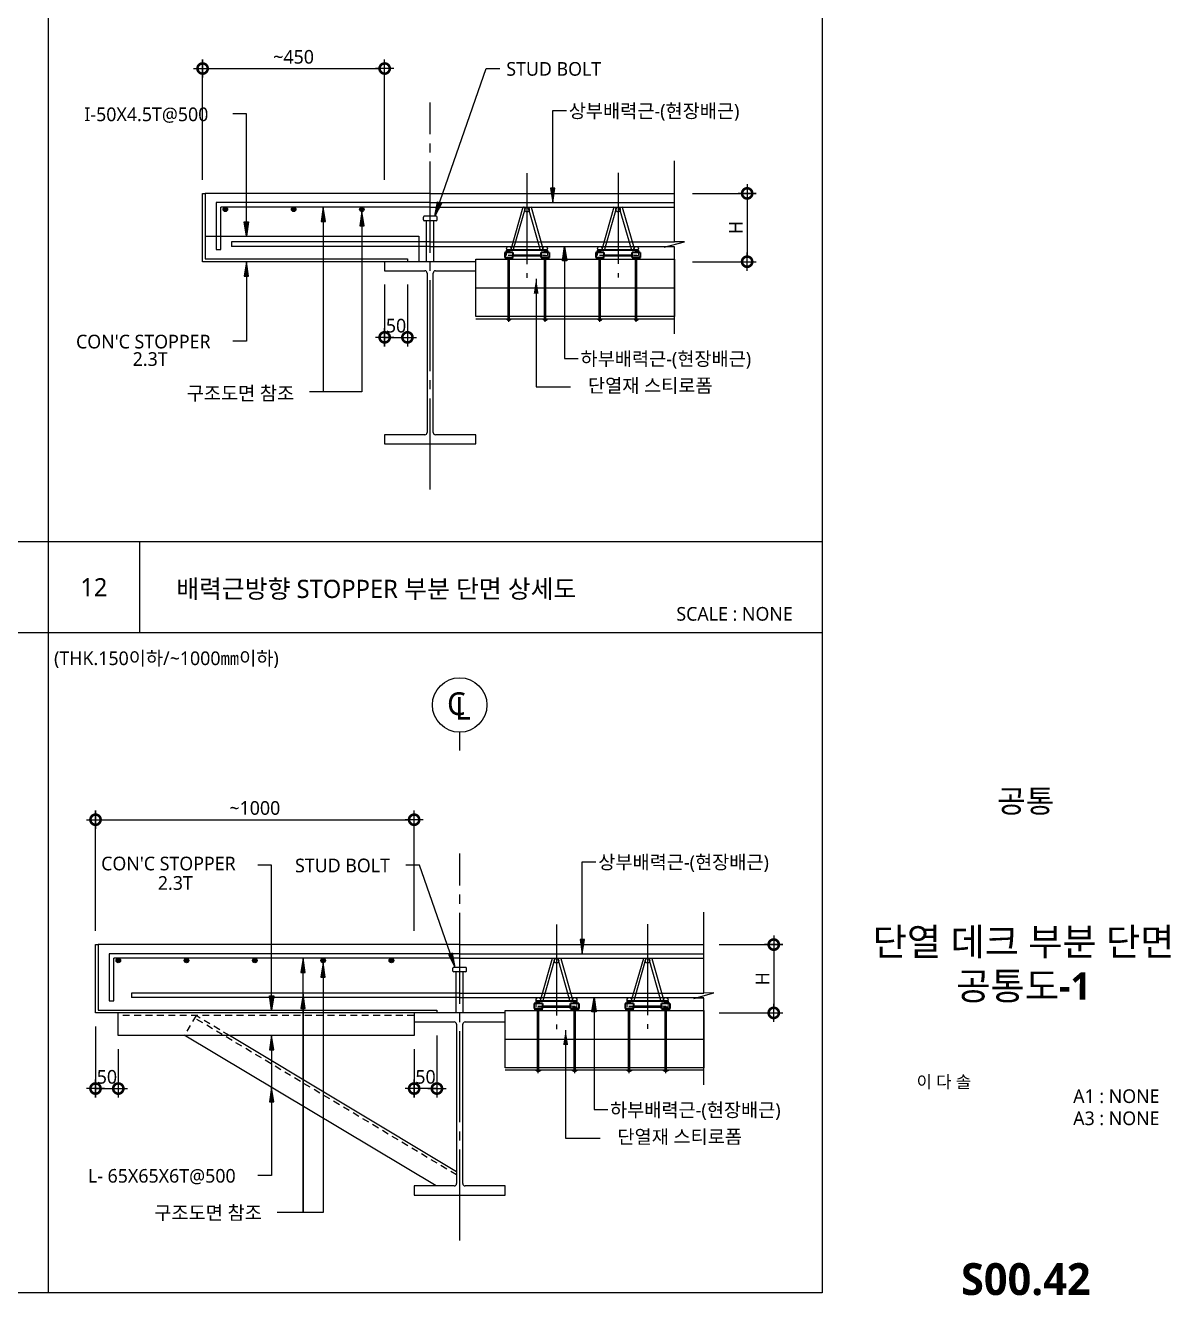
# Model space of a CAD drawing. Extents: x 517 to 33347, y 263 to 5437.
# Drawn here: x 13977 to 16493, y 294 to 3084 of the extents above; entities that cross this region are included whole.
import ezdxf
from ezdxf.enums import TextEntityAlignment as Align

# ---------------------------------------------------------------- set-up
doc = ezdxf.new("R2010")
doc.units = 0
doc.header["$LTSCALE"] = 10
doc.header["$MEASUREMENT"] = 0
for name, pattern in [('CEN', [26, 20, -2, 2, -2]), ('CENTER', [2, 1.25, -0.25, 0.25, -0.25]), ('HID', [2.5, 1.5, -1]), ('HIDDEN', [3, 2, -1])]:
    doc.linetypes.add(name, pattern=pattern)
for name, color, linetype in [('7DIM', 7, 'Continuous'), ('CEN', 1, 'CEN'), ('E', 7, 'Continuous'), ('E2', 7, 'Continuous'), ('SEC', 7, 'Continuous'), ('SHT', 5, 'Continuous'), ('SYM', 6, 'Continuous'), ('SYM-BUB', 3, 'Continuous'), ('SYM-LEAD', 6, 'Continuous'), ('TABLE', 7, 'Continuous'), ('TEXT', 3, 'Continuous'), ('TITLE', 7, 'Continuous'), ('단열재', 7, 'Continuous')]:
    doc.layers.add(name, color=color, linetype=linetype)
for name, color, linetype, lineweight in [('숨은선', 2, 'HIDDEN', 20), ('외형선', 3, 'Continuous', 35), ('치수선', 1, 'Continuous', 18)]:
    doc.layers.add(name, color=color, linetype=linetype, lineweight=lineweight)
doc.styles.add('HD', font='malgun.ttf')
doc.styles.get("Standard").update_dxf_attribs({"font": 'malgun.ttf'})
doc.styles.add('맑은고딕', font='malgun.ttf')
doc.styles.add('맑은고딕B', font='malgunbd.ttf')
doc.styles.add('스타일1', font='malgun.ttf')
doc.linetypes.add('BATTING', pattern='A,0.0001,-0.1,[134,ltypeshp.shx,S=0.1,R=0,X=-0.1,Y=0],-0.2,[134,ltypeshp.shx,S=0.1,R=180,X=0.1,Y=0],-0.1', length=0.4001)
doc.dimstyles.new('CJA', dxfattribs={"dimscale": 200, "dimtxt": 3, "dimasz": 1, "dimexe": 2, "dimexo": 3, "dimgap": 1, "dimtad": 1, "dimdec": 0, "dimzin": 1, "dimdsep": 46, "dimlunit": 6, "dimtxsty": '스타일1', "dimblk": 'GAUN-DOT', "dimcen": -2, "dimdle": 2, "dimclrd": 256, "dimclre": 256, "dimclrt": 3, "dimadec": 0, "dimazin": 0, "dimtfac": 1, "dimtdec": 0, "dimtix": 1, "dimtmove": 2, "dimatfit": 3, "dimldrblk": 'DOTSMALL', "dimfxl": 1, "dimtolj": 1, "dimtzin": 1, "dimarcsym": 0})
doc.dimstyles.new('ISO-25', dxfattribs={"dimtxt": 2.5, "dimasz": 2.5, "dimexe": 1.25, "dimexo": 0.625, "dimtad": 1, "dimtxsty": 'Standard', "dimcen": 2.5, "dimadec": 0, "dimazin": 0, "dimtfac": 1, "dimtmove": 0, "dimatfit": 3, "dimfxl": 1, "dimarcsym": 0})

# ---------------------------------------------------------------- blocks, each defined once
blk = doc.blocks.new('GAUN-DOT')
at = {"linetype": 'ByBlock'}
for p, q in [((2, 0), (-2, 0)), ((0, -2), (0, 2))]:
    blk.add_line(p, q, dxfattribs=at)
at = {"const_width": 2.25}
blk.add_lwpolyline([(0, 0.28125, 1), (0, -0.28125, 1)], format="xyb", close=True, dxfattribs=at)
blk = doc.blocks.new('*D33')
at = {"layer": '7DIM', "linetype": 'ByBlock', "lineweight": -2, "transparency": 16777216}
for p, q in [((14131.2, 1094.7), (14131.2, 1359)), ((14831.2, 1094.7), (14831.2, 1359)), ((14141.2, 1339), (14821.2, 1339))]:
    blk.add_line(p, q, dxfattribs=at)
at = {"layer": 'DEFPOINTS', "color": 0, "linetype": 'ByBlock', "transparency": 16777216}
for p in [(14831.2, 1339), (14131.2, 1064.7), (14831.2, 1064.7)]:
    blk.add_point(p, dxfattribs=at)
at = {"layer": '7DIM', "linetype": 'ByBlock', "lineweight": -2, "transparency": 16777216, "xscale": 10, "yscale": 10, "zscale": 10, "rotation": 180}
blk.add_blockref('GAUN-DOT', (14131.2, 1339), dxfattribs=at)
at = {"layer": '7DIM', "linetype": 'ByBlock', "lineweight": -2, "transparency": 16777216, "xscale": 10, "yscale": 10, "zscale": 10}
blk.add_blockref('GAUN-DOT', (14831.2, 1339), dxfattribs=at)
at = {"layer": '7DIM', "color": 3, "linetype": 'ByBlock', "transparency": 16777216, "insert": (14481.2, 1364.6), "char_height": 30, "attachment_point": 5, "style": '스타일1'}
blk.add_mtext('\\A1;~1000', dxfattribs=at)
blk = doc.blocks.new('_DotSmall')
at = {"color": 0, "linetype": 'ByBlock', "const_width": 0.5}
blk.add_lwpolyline([(-0.0625, 0, 1), (0.0625, 0, 1)], format="xyb", close=True, dxfattribs=at)
blk = doc.blocks.new('*D34')
at = {"layer": '7DIM', "linetype": 'ByBlock', "lineweight": -2, "transparency": 16777216}
for p, q in [((14366.4, 2744.7), (14366.4, 3009)), ((14376.4, 2989), (14756.4, 2989)), ((14766.4, 2744.7), (14766.4, 3009))]:
    blk.add_line(p, q, dxfattribs=at)
at = {"layer": 'DEFPOINTS', "color": 0, "linetype": 'ByBlock', "transparency": 16777216}
for p in [(14766.4, 2989), (14366.4, 2714.7), (14766.4, 2714.7)]:
    blk.add_point(p, dxfattribs=at)
at = {"layer": '7DIM', "linetype": 'ByBlock', "lineweight": -2, "transparency": 16777216, "xscale": 10, "yscale": 10, "zscale": 10, "rotation": 180}
blk.add_blockref('GAUN-DOT', (14366.4, 2989), dxfattribs=at)
at = {"layer": '7DIM', "linetype": 'ByBlock', "lineweight": -2, "transparency": 16777216, "xscale": 10, "yscale": 10, "zscale": 10}
blk.add_blockref('GAUN-DOT', (14766.4, 2989), dxfattribs=at)
at = {"layer": '7DIM', "color": 3, "linetype": 'ByBlock', "transparency": 16777216, "insert": (14566.4, 3014.5), "char_height": 30, "attachment_point": 5, "style": '스타일1'}
blk.add_mtext('\\A1;~450', dxfattribs=at)
blk = doc.blocks.new('*D39')
at = {"layer": '7DIM', "linetype": 'ByBlock', "lineweight": -2, "transparency": 16777216}
for p, q in [((14766.4, 2514.7), (14766.4, 2378.5)), ((14816.4, 2514.7), (14816.4, 2378.5)), ((14756.4, 2398.5), (14746.4, 2398.5)), ((14766.4, 2398.5), (14816.4, 2398.5)), ((14826.4, 2398.5), (14836.4, 2398.5))]:
    blk.add_line(p, q, dxfattribs=at)
at = {"layer": 'DEFPOINTS', "color": 0, "linetype": 'ByBlock', "transparency": 16777216}
for p in [(14766.4, 2544.7), (14816.4, 2544.7), (14816.4, 2398.5)]:
    blk.add_point(p, dxfattribs=at)
at = {"layer": '7DIM', "linetype": 'ByBlock', "lineweight": -2, "transparency": 16777216, "xscale": 10, "yscale": 10, "zscale": 10}
blk.add_blockref('GAUN-DOT', (14766.4, 2398.5), dxfattribs=at)
at = {"layer": '7DIM', "linetype": 'ByBlock', "lineweight": -2, "transparency": 16777216, "xscale": 10, "yscale": 10, "zscale": 10, "rotation": 180}
blk.add_blockref('GAUN-DOT', (14816.4, 2398.5), dxfattribs=at)
at = {"layer": '7DIM', "color": 3, "linetype": 'ByBlock', "transparency": 16777216, "insert": (14791.4, 2424), "char_height": 30, "attachment_point": 5, "style": '스타일1'}
blk.add_mtext('\\A1;50', dxfattribs=at)
blk = doc.blocks.new('*D40')
at = {"layer": '7DIM', "linetype": 'ByBlock', "lineweight": -2, "transparency": 16777216}
for p, q in [((15501.2, 1064.7), (15641.2, 1064.7)), ((15621.2, 1054.7), (15621.2, 924.7)), ((15501.2, 914.7), (15641.2, 914.7))]:
    blk.add_line(p, q, dxfattribs=at)
at = {"layer": 'DEFPOINTS', "color": 0, "linetype": 'ByBlock', "transparency": 16777216}
for p in [(15471.2, 1064.7), (15471.2, 914.7), (15621.2, 914.7)]:
    blk.add_point(p, dxfattribs=at)
at = {"layer": '7DIM', "linetype": 'ByBlock', "lineweight": -2, "transparency": 16777216, "xscale": 10, "yscale": 10, "zscale": 10}
for p, rotation in [((15621.2, 1064.7), 90), ((15621.2, 914.7), 270)]:
    blk.add_blockref('GAUN-DOT', p, dxfattribs=dict(at, rotation=rotation))
at = {"layer": '7DIM', "color": 3, "linetype": 'ByBlock', "transparency": 16777216, "insert": (15596.2, 989.7), "char_height": 30, "attachment_point": 5, "rotation": 90, "style": '스타일1'}
blk.add_mtext('\\A1;H', dxfattribs=at)
blk = doc.blocks.new('*D41')
at = {"layer": '7DIM', "linetype": 'ByBlock', "lineweight": -2, "transparency": 16777216}
for p, q in [((14131.2, 884.7), (14131.2, 728.5)), ((14181.2, 834.7), (14181.2, 728.5)), ((14121.2, 748.5), (14111.2, 748.5)), ((14131.2, 748.5), (14181.2, 748.5)), ((14191.2, 748.5), (14201.2, 748.5))]:
    blk.add_line(p, q, dxfattribs=at)
at = {"layer": 'DEFPOINTS', "color": 0, "linetype": 'ByBlock', "transparency": 16777216}
for p in [(14131.2, 914.7), (14181.2, 864.7), (14181.2, 748.5)]:
    blk.add_point(p, dxfattribs=at)
at = {"layer": '7DIM', "linetype": 'ByBlock', "lineweight": -2, "transparency": 16777216, "xscale": 10, "yscale": 10, "zscale": 10}
blk.add_blockref('GAUN-DOT', (14131.2, 748.5), dxfattribs=at)
at = {"layer": '7DIM', "linetype": 'ByBlock', "lineweight": -2, "transparency": 16777216, "xscale": 10, "yscale": 10, "zscale": 10, "rotation": 180}
blk.add_blockref('GAUN-DOT', (14181.2, 748.5), dxfattribs=at)
at = {"layer": '7DIM', "color": 3, "linetype": 'ByBlock', "transparency": 16777216, "insert": (14156.2, 774), "char_height": 30, "attachment_point": 5, "style": '스타일1'}
blk.add_mtext('\\A1;50', dxfattribs=at)
blk = doc.blocks.new('*D42')
at = {"layer": '7DIM', "linetype": 'ByBlock', "lineweight": -2, "transparency": 16777216}
for p, q in [((15442.8, 2714.7), (15582.8, 2714.7)), ((15562.8, 2704.7), (15562.8, 2574.7)), ((15442.8, 2564.7), (15582.8, 2564.7))]:
    blk.add_line(p, q, dxfattribs=at)
at = {"layer": 'DEFPOINTS', "color": 0, "linetype": 'ByBlock', "transparency": 16777216}
for p in [(15412.8, 2714.7), (15412.8, 2564.7), (15562.8, 2564.7)]:
    blk.add_point(p, dxfattribs=at)
at = {"layer": '7DIM', "linetype": 'ByBlock', "lineweight": -2, "transparency": 16777216, "xscale": 10, "yscale": 10, "zscale": 10}
for p, rotation in [((15562.8, 2714.7), 90), ((15562.8, 2564.7), 270)]:
    blk.add_blockref('GAUN-DOT', p, dxfattribs=dict(at, rotation=rotation))
at = {"layer": '7DIM', "color": 3, "linetype": 'ByBlock', "transparency": 16777216, "insert": (15537.8, 2639.7), "char_height": 30, "attachment_point": 5, "rotation": 90, "style": '스타일1'}
blk.add_mtext('\\A1;H', dxfattribs=at)
blk = doc.blocks.new('*D43')
at = {"layer": '7DIM', "linetype": 'ByBlock', "lineweight": -2, "transparency": 16777216}
for p, q in [((14881.2, 864.7), (14881.2, 728.5)), ((14831.2, 834.7), (14831.2, 728.5)), ((14821.2, 748.5), (14811.2, 748.5)), ((14881.2, 748.5), (14831.2, 748.5)), ((14891.2, 748.5), (14901.2, 748.5))]:
    blk.add_line(p, q, dxfattribs=at)
at = {"layer": 'DEFPOINTS', "color": 0, "linetype": 'ByBlock', "transparency": 16777216}
for p in [(14881.2, 894.7), (14831.2, 864.7), (14831.2, 748.5)]:
    blk.add_point(p, dxfattribs=at)
at = {"layer": '7DIM', "linetype": 'ByBlock', "lineweight": -2, "transparency": 16777216, "xscale": 10, "yscale": 10, "zscale": 10}
blk.add_blockref('GAUN-DOT', (14831.2, 748.5), dxfattribs=at)
at = {"layer": '7DIM', "linetype": 'ByBlock', "lineweight": -2, "transparency": 16777216, "xscale": 10, "yscale": 10, "zscale": 10, "rotation": 180}
blk.add_blockref('GAUN-DOT', (14881.2, 748.5), dxfattribs=at)
at = {"layer": '7DIM', "color": 3, "linetype": 'ByBlock', "transparency": 16777216, "insert": (14856.2, 774), "char_height": 30, "attachment_point": 5, "style": '스타일1'}
blk.add_mtext('\\A1;50', dxfattribs=at)
blk = doc.blocks.new('123')
at = {"layer": '숨은선', "ltscale": 0.5}
for p, q in [((1428.6, 683.4), (1428.6, 690.4)), ((1442.6, 684.4), (1428.6, 684.4)), ((1428.6, 683.4), (1442.6, 683.4)), ((1504.6, 684.4), (1518.6, 684.4)), ((1504.6, 683.4), (1518.6, 683.4)), ((1518.6, 683.4), (1518.6, 690.4))]:
    blk.add_line(p, q, dxfattribs=at)
at = {"layer": '외형선'}
for p, q in [((1424.6, 690.4), (1442.6, 690.4)), ((1424.6, 690.4), (1424.6, 679.4)), ((1424.6, 679.4), (1442.6, 679.4)), ((1426.1, 679.4), (1426.1, 675.4)), ((1426.1, 675.4), (1441.1, 675.4)), ((1428.6, 695.4), (1518.6, 695.4)), ((1428.6, 690.4), (1428.6, 695.4)), ((1441.1, 679.4), (1441.1, 675.4)), ((1442.6, 683.4), (1442.6, 690.4)), ((1504.6, 684.4), (1442.6, 684.4)), ((1504.6, 683.4), (1442.6, 683.4)), ((1442.6, 679.4), (1442.6, 683.4)), ((1504.6, 690.4), (1522.6, 690.4)), ((1504.6, 690.4), (1504.6, 683.4)), ((1504.6, 679.4), (1504.6, 683.4)), ((1522.6, 679.4), (1504.6, 679.4)), ((1506.1, 679.4), (1506.1, 675.4)), ((1506.1, 675.4), (1521.1, 675.4)), ((1518.6, 695.4), (1518.6, 690.4)), ((1521.1, 679.4), (1521.1, 675.4)), ((1522.6, 690.4), (1522.6, 679.4))]:
    blk.add_line(p, q, dxfattribs=at)
blk = doc.blocks.new('볼트')
at = {"linetype": 'ByBlock'}
for p, q in [((181034, -2386.5), (181034, -2255)), ((181034, -2255), (181037, -2255)), ((181037, -2386.5), (181037, -2255))]:
    blk.add_line(p, q, dxfattribs=at)
at = {"layer": 'CEN', "linetype": 'CENTER'}
blk.add_line((181035.5, -2392.6), (181035.5, -2255), dxfattribs=at)
at = {"layer": 'E2', "linetype": 'ByBlock'}
blk.add_line((181035.5, -2387.5), (181035.5, -2389.5), dxfattribs=at)
for points in [[(181030.5, -2387.5), (181030.5, -2386.5), (181040.5, -2386.5), (181040.5, -2387.5)], [(181033, -2389.5), (181033, -2387.5), (181038, -2387.5), (181038, -2389.5)]]:
    blk.add_lwpolyline(points, close=True, dxfattribs=at)
blk = doc.blocks.new('TITLE')
at = {"layer": 'TITLE', "style": '스타일1'}
for tag, height, p in [('동명칭', 6, (776.77, -457.26)), ('SCALE-A1', 3, (797.5, -522)), ('SCALE-A3', 3, (797.5, -527)), ('DATA', 3, (797.5, -540))]:
    blk.add_attdef(tag, text='', height=height, dxfattribs=at).set_placement(p, align=Align.MIDDLE)
for tag, height, p in [('TITLE1', 6, (776.5, -479.4)), ('TITLE4', 6, (776.5, -484.39)), ('TITLE2', 6, (776.5, -489)), ('TITLE5', 6, (776.5, -493.99)), ('TITLE3', 6, (776.5, -498.7)), ('NAME-1', 3, (760.16, -517.5)), ('NAME-2', 3, (760.16, -526.5)), ('A0.00', 7, (776.5, -561))]:
    blk.add_attdef(tag, text='', height=height, dxfattribs=at).set_placement(p, align=Align.MIDDLE_CENTER)

msp = doc.modelspace()

# ---------------------------------------------------------------- hatches: boundary and pattern name
at = {"layer": 'SEC'}
h = msp.add_hatch(color=3, dxfattribs=at)
edge = h.paths.add_edge_path()
edge.add_arc((14416.4, 2679.7), 5, 0, 360)
h = msp.add_hatch(color=3, dxfattribs=at)
edge = h.paths.add_edge_path()
edge.add_arc((14566.4, 2679.7), 5, 0, 360)
h = msp.add_hatch(color=3, dxfattribs=at)
edge = h.paths.add_edge_path()
edge.add_arc((14716.4, 2679.7), 5, 0, 360)
h = msp.add_hatch(color=3, dxfattribs=at)
edge = h.paths.add_edge_path()
edge.add_arc((14181.2, 1029.7), 5, 0, 360)
h = msp.add_hatch(color=3, dxfattribs=at)
edge = h.paths.add_edge_path()
edge.add_arc((14331.2, 1029.7), 5, 0, 360)
h = msp.add_hatch(color=3, dxfattribs=at)
edge = h.paths.add_edge_path()
edge.add_arc((14481.2, 1029.7), 5, 0, 360)
h = msp.add_hatch(color=3, dxfattribs=at)
edge = h.paths.add_edge_path()
edge.add_arc((14631.2, 1029.7), 5, 0, 360)
h = msp.add_hatch(color=3, dxfattribs=at)
edge = h.paths.add_edge_path()
edge.add_arc((14781.2, 1029.7), 5, 0, 360)
at = {"layer": 'SYM-LEAD'}
h = msp.add_hatch(color=256, dxfattribs=at)
h.paths.add_polyline_path([(15140.5, 2726.1), (15135.8, 2726.1), (15135.8, 2694.7)])
h.paths.add_polyline_path([(15135.8, 2726.1), (15131.1, 2726.1), (15135.8, 2694.7)])
h = msp.add_hatch(color=256, dxfattribs=at)
h.paths.add_polyline_path([(14626.7, 2653.2), (14631.4, 2653.2), (14631.4, 2684.7)])
h.paths.add_polyline_path([(14631.4, 2653.2), (14636.1, 2653.2), (14631.4, 2684.7)])
h = msp.add_hatch(color=256, dxfattribs=at)
h.paths.add_polyline_path([(14882.3, 2695.9), (14886.7, 2694.3), (14876.4, 2664.7)])
h.paths.add_polyline_path([(14886.7, 2694.3), (14891.2, 2692.8), (14876.4, 2664.7)])
h = msp.add_hatch(color=256, dxfattribs=at)
h.paths.add_polyline_path([(14462.6, 2620.7), (14462.6, 2652.1), (14457.9, 2652.1)])
h.paths.add_polyline_path([(14462.6, 2620.7), (14467.4, 2652.1), (14462.6, 2652.1)])
h = msp.add_hatch(color=256, dxfattribs=at)
h.paths.add_polyline_path([(14711.7, 2643.2), (14716.4, 2643.2), (14716.4, 2674.7)])
h.paths.add_polyline_path([(14716.4, 2643.2), (14721.1, 2643.2), (14716.4, 2674.7)])
h = msp.add_hatch(color=256, dxfattribs=at)
h.paths.add_polyline_path([(15161.6, 2598.2), (15161.6, 2566.7), (15166.3, 2566.7)])
h.paths.add_polyline_path([(15161.6, 2598.2), (15156.9, 2566.7), (15161.6, 2566.7)])
h = msp.add_hatch(color=256, dxfattribs=at)
h.paths.add_polyline_path([(14462.6, 2564.7), (14462.6, 2533.2), (14457.9, 2533.2)])
h.paths.add_polyline_path([(14462.6, 2564.7), (14467.4, 2533.2), (14462.6, 2533.2)])
h = msp.add_hatch(color=256, dxfattribs=at)
h.paths.add_polyline_path([(15205.3, 1076.1), (15200.6, 1076.1), (15200.6, 1044.7)])
h.paths.add_polyline_path([(15200.6, 1076.1), (15195.9, 1076.1), (15200.6, 1044.7)])
h = msp.add_hatch(color=256, dxfattribs=at)
h.paths.add_polyline_path([(14582.4, 1003.2), (14587.1, 1003.2), (14587.1, 1034.7)])
h.paths.add_polyline_path([(14587.1, 1003.2), (14591.8, 1003.2), (14587.1, 1034.7)])
h = msp.add_hatch(color=256, dxfattribs=at)
h.paths.add_polyline_path([(14915.3, 1045.9), (14910.9, 1044.3), (14921.2, 1014.7)])
h.paths.add_polyline_path([(14910.9, 1044.3), (14906.4, 1042.8), (14921.2, 1014.7)])
h = msp.add_hatch(color=256, dxfattribs=at)
h.paths.add_polyline_path([(14626.5, 993.2), (14631.2, 993.2), (14631.2, 1024.7)])
h.paths.add_polyline_path([(14631.2, 993.2), (14635.9, 993.2), (14631.2, 1024.7)])
h = msp.add_hatch(color=256, dxfattribs=at)
h.paths.add_polyline_path([(14517.9, 920.7), (14517.9, 952.1), (14513.2, 952.1)])
h.paths.add_polyline_path([(14517.9, 920.7), (14522.6, 952.1), (14517.9, 952.1)])
h = msp.add_hatch(color=256, dxfattribs=at)
h.paths.add_polyline_path([(14582.4, 924.3), (14587.1, 924.3), (14587.1, 955.7)])
h.paths.add_polyline_path([(14587.1, 924.3), (14591.8, 924.3), (14587.1, 955.7)])
h = msp.add_hatch(color=256, dxfattribs=at)
h.paths.add_polyline_path([(15226.4, 948.2), (15226.4, 916.7), (15231.1, 916.7)])
h.paths.add_polyline_path([(15226.4, 948.2), (15221.6, 916.7), (15226.4, 916.7)])
h = msp.add_hatch(color=256, dxfattribs=at)
h.paths.add_polyline_path([(14517.9, 864.7), (14517.9, 833.2), (14513.2, 833.2)])
h.paths.add_polyline_path([(14517.9, 864.7), (14522.6, 833.2), (14517.9, 833.2)])
h = msp.add_hatch(color=256, dxfattribs=at)
h.paths.add_polyline_path([(14517.9, 751), (14517.9, 719.6), (14513.2, 719.6)])
h.paths.add_polyline_path([(14517.9, 751), (14522.6, 719.6), (14517.9, 719.6)])

# ---------------------------------------------------------------- linework, layer by layer
at = {"linetype": 'BATTING', "ltscale": 15.5}
for p, q in [((14966.4, 2507.2), (15403, 2507.2)), ((15031.2, 857.2), (15467.8, 857.2))]:
    msp.add_line(p, q, dxfattribs=at)
at = {"linetype": 'ByBlock'}
for p, q in [((15403, 2444.2), (14966.4, 2444.2)), ((15403, 2438.7), (14966.4, 2438.7)), ((15467.8, 794.2), (15031.2, 794.2)), ((15467.8, 788.7), (15031.2, 788.7))]:
    msp.add_line(p, q, dxfattribs=at)
at = {"layer": 'CEN', "linetype": 'CEN'}
for p, q in [((14866.4, 2064.5), (14866.4, 2914.7)), ((15079.1, 2759.2), (15079.1, 2529.2)), ((15279.1, 2759.7), (15279.1, 2529.7)), ((14931.2, 414.5), (14931.2, 1264.7)), ((15143.9, 1109.2), (15143.9, 879.2)), ((15343.9, 1109.7), (15343.9, 879.7))]:
    msp.add_line(p, q, dxfattribs=at)
at = {"layer": 'E', "linetype": 'ByBlock'}
for p, q in [((14866.4, 2714.7), (14372.4, 2714.7)), ((14931.2, 1064.7), (14137.2, 1064.7))]:
    msp.add_line(p, q, dxfattribs=at)
at = {"layer": 'E', "color": 3}
for p, q in [((14866.4, 2694.7), (14396.4, 2694.7)), ((14396.4, 2694.7), (14396.4, 2591.4)), ((14866.4, 2684.7), (14406.4, 2684.7)), ((14406.4, 2591.4), (14406.4, 2684.7)), ((14866.4, 2694.7), (15403, 2694.7)), ((14866.4, 2684.7), (15403, 2684.7)), ((14866.4, 2608.2), (14429.8, 2608.2)), ((14429.8, 2608.2), (14429.8, 2598.2)), ((14866.4, 2598.2), (14429.8, 2598.2)), ((14866.4, 2608.2), (15403, 2608.2)), ((14866.4, 2598.2), (15403, 2598.2)), ((14396.4, 2591.4), (14406.4, 2591.4)), ((14931.2, 1044.7), (14161.2, 1044.7)), ((14161.2, 1044.7), (14161.2, 941.4)), ((14931.2, 1034.7), (14171.2, 1034.7)), ((14171.2, 941.4), (14171.2, 1034.7)), ((14931.2, 1044.7), (15467.8, 1044.7)), ((14931.2, 1034.7), (15467.8, 1034.7)), ((14931.2, 958.2), (14210.2, 958.2)), ((14210.2, 958.2), (14210.2, 948.2)), ((14931.2, 958.2), (15467.8, 958.2)), ((14161.2, 941.4), (14171.2, 941.4)), ((14931.2, 948.2), (14210.2, 948.2)), ((14931.2, 948.2), (15467.8, 948.2))]:
    msp.add_line(p, q, dxfattribs=at)
at = {"layer": 'E', "color": 3, "linetype": 'ByBlock'}
for p, q in [((14396.4, 2694.7), (14396.4, 2684.7)), ((14161.2, 1044.7), (14161.2, 1034.7))]:
    msp.add_line(p, q, dxfattribs=at)
at = {"layer": 'E'}
for p, q in [((15069.9, 2684.2), (15044.1, 2593.9)), ((15049.8, 2592.2), (15075.8, 2683)), ((15108.4, 2592.2), (15082.6, 2682.5)), ((15088.4, 2684.2), (15114.2, 2593.9)), ((15269.9, 2684.2), (15244.1, 2593.9)), ((15249.8, 2592.2), (15275.7, 2682.6)), ((15308.4, 2592.2), (15282.6, 2682.6)), ((15288.4, 2684.2), (15314.2, 2593.9)), ((15134.7, 1034.2), (15108.8, 943.9)), ((15114.6, 942.2), (15140.6, 1033)), ((15173.2, 942.2), (15147.4, 1032.5)), ((15153.1, 1034.2), (15179, 943.9)), ((15334.7, 1034.2), (15308.8, 943.9)), ((15314.6, 942.2), (15340.5, 1032.6)), ((15373.2, 942.2), (15347.4, 1032.6)), ((15353.1, 1034.2), (15379, 943.9))]:
    msp.add_line(p, q, dxfattribs=at)
at = {"layer": 'E', "color": 4, "linetype": 'HID'}
for p, q in [((14352, 908.7), (14326.3, 865.8)), ((14924.5, 558.7), (14348.9, 903.5)), ((14425.5, 864.7), (14352, 908.7))]:
    msp.add_line(p, q, dxfattribs=at)
at = {"layer": 'E', "color": 4, "linetype": 'ByBlock'}
for p, q in [((14879.3, 534.5), (14326.3, 865.8)), ((14924.5, 565.7), (14425.5, 864.7))]:
    msp.add_line(p, q, dxfattribs=at)
at = {"layer": 'E'}
for points in [[(15044.1, 2593.9, 1.007389), (15049.9, 2592.5, 0.046868)], [(15114.2, 2593.9, -1.007389), (15108.3, 2592.5, -0.046868)], [(15244.1, 2593.9, 1.007389), (15249.9, 2592.5, 0.046868)], [(15314.2, 2593.9, -1.007389), (15308.3, 2592.5, -0.046868)], [(15108.8, 943.9, 1.007389), (15114.7, 942.5, 0.046868)], [(15179, 943.9, -1.007389), (15173.1, 942.5, -0.046868)], [(15308.8, 943.9, 1.007389), (15314.7, 942.5, 0.046868)], [(15379, 943.9, -1.007389), (15373.1, 942.5, -0.046868)]]:
    msp.add_lwpolyline(points, format="xyb", dxfattribs=at)
for centre, start, end in [((15071.3, 2676), 57.0066, 102.7953), ((15087.6, 2675.9), 84.6876, 127.141), ((15270.7, 2675.9), 52.859, 95.3124), ((15287.6, 2675.9), 84.6876, 127.141), ((15136.1, 1026), 57.0066, 102.7953), ((15152.4, 1025.9), 84.6876, 127.141), ((15335.5, 1025.9), 52.859, 95.3124), ((15352.4, 1025.9), 84.6876, 127.141)]:
    msp.add_arc(centre, 8.29, start, end, dxfattribs=at)
at = {"layer": 'E2', "color": 4}
for p, q in [((14366.4, 2714.7), (14372.4, 2714.7)), ((14366.4, 2564.7), (14366.4, 2714.7)), ((14372.4, 2714.7), (14372.4, 2570.7)), ((14372.4, 2620.7), (14841.4, 2620.7)), ((14841.4, 2620.7), (14841.4, 2564.7)), ((14372.4, 2570.7), (14816.4, 2570.7)), ((14816.4, 2570.7), (14816.4, 2564.7)), ((14816.4, 2564.7), (14366.4, 2564.7)), ((14131.2, 1064.7), (14137.2, 1064.7)), ((14131.2, 914.7), (14131.2, 1064.7)), ((14137.2, 1064.7), (14137.2, 920.7)), ((14881.2, 914.7), (14131.2, 914.7)), ((14137.2, 920.7), (14881.2, 920.7)), ((14181.2, 864.7), (14181.2, 914.7)), ((14831.2, 894.7), (14831.2, 864.7)), ((14881.2, 920.7), (14881.2, 914.7)), ((14831.2, 864.7), (14181.2, 864.7))]:
    msp.add_line(p, q, dxfattribs=at)
at = {"layer": 'E2'}
for p, q in [((14866.4, 2714.7), (15403, 2714.7)), ((14931.2, 1064.7), (15467.8, 1064.7))]:
    msp.add_line(p, q, dxfattribs=at)
at = {"layer": 'E2', "linetype": 'ByBlock'}
for p, q in [((14851.4, 2656.7), (14851.4, 2662.7)), ((14858.4, 2564.7), (14858.4, 2654.7)), ((14874.4, 2564.7), (14874.4, 2654.7)), ((14881.4, 2656.7), (14881.4, 2662.7)), ((14916.2, 1006.7), (14916.2, 1012.7)), ((14923.2, 914.7), (14923.2, 1004.7)), ((14939.2, 914.7), (14939.2, 1004.7)), ((14946.2, 1006.7), (14946.2, 1012.7))]:
    msp.add_line(p, q, dxfattribs=at)
at = {"layer": 'E2', "color": 4, "linetype": 'HID'}
msp.add_line((14831.2, 908.7), (14181.2, 908.7), dxfattribs=at)
at = {"layer": 'E2', "linetype": 'ByBlock'}
for centre, start, end in [((14853.4, 2662.7), 90, 180), ((14853.4, 2656.7), 180, 270), ((14879.4, 2662.7), 0, 90), ((14879.4, 2656.7), 270, 0), ((14918.2, 1012.7), 90, 180), ((14918.2, 1006.7), 180, 270), ((14944.2, 1012.7), 0, 90), ((14944.2, 1006.7), 270, 0)]:
    msp.add_arc(centre, 2, start, end, dxfattribs=at)
at = {"layer": 'SEC'}
for p, q in [((14879.4, 2664.7), (14853.4, 2664.7)), ((14879.4, 2654.7), (14853.4, 2654.7)), ((14966.4, 2564.7), (14766.4, 2564.7)), ((14766.4, 2564.7), (14766.4, 2544.7)), ((14766.4, 2544.7), (14854.6, 2544.7)), ((14859.8, 2539.6), (14859.8, 2189.6)), ((14873.1, 2189.6), (14873.1, 2539.6)), ((14878.2, 2544.7), (14966.4, 2544.7)), ((14966.4, 2544.7), (14966.4, 2564.7)), ((14766.4, 2184.5), (14766.4, 2164.5)), ((14854.6, 2184.5), (14766.4, 2184.5)), ((14966.4, 2184.5), (14878.2, 2184.5)), ((14966.4, 2164.5), (14966.4, 2184.5)), ((14766.4, 2164.5), (14966.4, 2164.5)), ((14944.2, 1014.7), (14918.2, 1014.7)), ((14944.2, 1004.7), (14918.2, 1004.7)), ((14831.2, 914.7), (14831.2, 894.7)), ((15031.2, 914.7), (14831.2, 914.7)), ((14831.2, 894.7), (14919.4, 894.7)), ((14943, 894.7), (15031.2, 894.7)), ((15031.2, 894.7), (15031.2, 914.7)), ((14924.5, 889.6), (14924.5, 539.6)), ((14937.8, 539.6), (14937.8, 889.6)), ((14831.2, 534.5), (14831.2, 514.5)), ((14919.4, 534.5), (14831.2, 534.5)), ((15031.2, 534.5), (14943, 534.5)), ((15031.2, 514.5), (15031.2, 534.5)), ((14831.2, 514.5), (15031.2, 514.5))]:
    msp.add_line(p, q, dxfattribs=at)
at = {"layer": 'SEC', "color": 3}
for centre in [(14416.4, 2679.7), (14566.4, 2679.7), (14716.4, 2679.7), (14181.2, 1029.7), (14331.2, 1029.7), (14481.2, 1029.7), (14631.2, 1029.7), (14781.2, 1029.7)]:
    msp.add_circle(centre, 5, dxfattribs=at)
at = {"layer": 'SEC'}
for centre in [(15079.1, 2679.2), (15279.1, 2679.2), (15039.1, 2593.2), (15119.1, 2593.2), (15239.1, 2593.2), (15319.1, 2593.2), (15143.9, 1029.2), (15343.9, 1029.2), (15103.9, 943.2), (15183.9, 943.2), (15303.9, 943.2), (15383.9, 943.2)]:
    msp.add_circle(centre, 5, dxfattribs=at)
for centre, start, end in [((14854.6, 2539.6), 0, 90), ((14878.2, 2539.6), 90, 180), ((14854.6, 2189.6), 270, 0), ((14878.2, 2189.6), 180, 270), ((14919.4, 889.6), 0, 90), ((14943, 889.6), 90, 180), ((14919.4, 539.6), 270, 0), ((14943, 539.6), 180, 270)]:
    msp.add_arc(centre, 5.11, start, end, dxfattribs=at)
at = {"layer": 'SYM'}
for points in [[(15402.9, 2406.4), (15403, 2597), (15380.8, 2596.6), (15425, 2608.5), (15403, 2608), (15403, 2786.1)], [(15467.6, 756.4), (15467.8, 947), (15445.5, 946.6), (15489.7, 958.5), (15467.8, 958), (15467.7, 1136.1)]]:
    msp.add_lwpolyline(points, dxfattribs=at)
at = {"layer": 'SYM-BUB', "color": 6, "linetype": 'ByBlock'}
msp.add_line((14931.2, 1491), (14931.2, 1531), dxfattribs=at)
msp.add_circle((14931.2, 1591), 60, dxfattribs=at)
at = {"layer": 'SYM-LEAD'}
for p, q in [((14631.4, 2684.7), (14631.4, 2482.7)), ((14716.4, 2674.7), (14716.4, 2472.7))]:
    msp.add_line(p, q, dxfattribs=at)
for points in [[(14876.4, 2664.7), (14989.3, 2989), (15019.3, 2989)], [(14462.6, 2620.7), (14462.6, 2889.3), (14432.6, 2889.3)], [(15135.8, 2694.7), (15135.8, 2896.6), (15165.8, 2896.6)], [(15140.5, 2726.1), (15131.1, 2726.1), (15135.8, 2694.7), (15140.5, 2726.1)], [(14626.7, 2653.2), (14636.1, 2653.2), (14631.4, 2684.7), (14626.7, 2653.2)], [(14882.3, 2695.9), (14891.2, 2692.8), (14876.4, 2664.7), (14882.3, 2695.9)], [(14457.9, 2652.1), (14467.4, 2652.1), (14462.6, 2620.7), (14457.9, 2652.1)], [(14711.7, 2643.2), (14721.1, 2643.2), (14716.4, 2674.7), (14711.7, 2643.2)], [(14631.4, 2604.1), (14631.4, 2279), (14601.4, 2279)], [(15166.3, 2566.7), (15156.9, 2566.7), (15161.6, 2598.2), (15166.3, 2566.7)], [(15161.6, 2598.2), (15161.6, 2352.2), (15191.6, 2352.2)], [(14716.4, 2594.1), (14716.4, 2279), (14631.4, 2279)], [(14462.6, 2564.7), (14462.6, 2390.1), (14432.6, 2390.1)], [(14457.9, 2533.2), (14467.4, 2533.2), (14462.6, 2564.7), (14457.9, 2533.2)], [(14517.9, 933.9), (14517.9, 1239.3), (14487.9, 1239.3)], [(14921.2, 1014.7), (14843, 1239.3), (14813, 1239.3)], [(15200.6, 1044.7), (15200.6, 1246.6), (15230.6, 1246.6)], [(15205.3, 1076.1), (15195.9, 1076.1), (15200.6, 1044.7), (15205.3, 1076.1)], [(14582.4, 1003.2), (14591.8, 1003.2), (14587.1, 1034.7), (14582.4, 1003.2)], [(14587.1, 955.7), (14587.1, 476.5), (14587.1, 1034.7)], [(14915.3, 1045.9), (14906.4, 1042.8), (14921.2, 1014.7), (14915.3, 1045.9)], [(14631.2, 1024.7), (14631.2, 476.5), (14530.4, 476.5)], [(14626.5, 993.2), (14635.9, 993.2), (14631.2, 1024.7), (14626.5, 993.2)], [(14513.2, 952.1), (14522.6, 952.1), (14517.9, 920.7), (14513.2, 952.1)], [(14582.4, 924.3), (14591.8, 924.3), (14587.1, 955.7), (14582.4, 924.3)], [(15231.1, 916.7), (15221.6, 916.7), (15226.4, 948.2), (15231.1, 916.7)], [(15226.4, 948.2), (15226.4, 702.2), (15256.4, 702.2)], [(14517.9, 851.4), (14517.9, 557.7), (14487.9, 557.7)], [(14513.2, 833.2), (14522.6, 833.2), (14517.9, 864.7), (14513.2, 833.2)], [(14513.2, 719.6), (14522.6, 719.6), (14517.9, 751), (14513.2, 719.6)]]:
    msp.add_lwpolyline(points, dxfattribs=at)
at = {"layer": 'TABLE', "color": 3}
for p, q in [((14027.5, 5249.6), (14027.5, 299.6)), ((15727.5, 1949.6), (8927.5, 1949.6))]:
    msp.add_line(p, q, dxfattribs=at)
at = {"layer": 'TABLE', "color": 4}
for p, q in [((14227.5, 1949.6), (14227.5, 1749.6)), ((15727.5, 1749.6), (8927.5, 1749.6))]:
    msp.add_line(p, q, dxfattribs=at)
at = {"layer": 'TABLE', "color": 3}
msp.add_lwpolyline([(8927.5, 5249.6), (15727.5, 5249.6), (15727.5, 299.6), (8927.5, 299.6)], close=True, dxfattribs=at)
at = {"layer": '단열재', "ltscale": 10}
for points in [[(14966.4, 2570.2), (15403, 2570.2), (15403, 2444.2), (14966.4, 2444.2)], [(15031.2, 920.2), (15467.8, 920.2), (15467.8, 794.2), (15031.2, 794.2)]]:
    msp.add_lwpolyline(points, close=True, dxfattribs=at)

# ---------------------------------------------------------------- block references
at = {"linetype": 'ByBlock'}
for p in [(-165996.3, 4825.2), (-165916.3, 4825.2), (-165796.3, 4825.2), (-165716.3, 4825.2), (-165931.6, 3175.2), (-165851.6, 3175.2), (-165731.6, 3175.2), (-165651.6, 3175.2)]:
    msp.add_blockref('볼트', p, dxfattribs=at)
at = {"layer": 'TEXT'}
ref = msp.add_blockref('TITLE', (8410, 0), dxfattribs=dict(at, xscale=10, yscale=10, zscale=10))
ref.add_attrib('TITLE2', '단열 데크 부분 단면', dxfattribs={"layer": 'SHT', "color": 4, "height": 60, "style": '맑은고딕B'}).set_placement((16170, 1070.9), align=Align.MIDDLE_CENTER)
ref.add_attrib('TITLE3', '공통도-1', dxfattribs={"layer": 'SHT', "color": 4, "height": 60, "style": '맑은고딕B'}).set_placement((16170, 973.8), align=Align.MIDDLE_CENTER)
ref.add_attrib('NAME-1', '이 다 솔', dxfattribs={"color": 3, "height": 27, "style": '맑은고딕'}).set_placement((15935, 763.3), align=Align.MIDDLE_LEFT)
ref.add_attrib('SCALE-A1', 'A1 : NONE', dxfattribs={"layer": 'SHT', "color": 3, "height": 30, "style": '맑은고딕'}).set_placement((16373.9, 731.7), align=Align.MIDDLE)
ref.add_attrib('SCALE-A3', 'A3 : NONE', dxfattribs={"layer": 'SHT', "color": 3, "height": 30, "style": '맑은고딕'}).set_placement((16373.9, 683.1), align=Align.MIDDLE)
ref.add_attrib('A0.00', 'S00.42', dxfattribs={"layer": 'SHT', "color": 4, "height": 70, "style": '맑은고딕B'}).set_placement((16175, 330), align=Align.MIDDLE_CENTER)
at = {"layer": '치수선', "xscale": -1}
for p in [(16552.7, 1894.8), (16752.7, 1894.8), (16617.5, 244.8), (16817.5, 244.8)]:
    msp.add_blockref('123', p, dxfattribs=at)

# ---------------------------------------------------------------- texts
at = {"layer": 'TEXT', "linetype": 'ByBlock'}
for s, height, style, p in [('STUD BOLT', 30, '스타일1', (15033.6, 2973.2)), ('I-50X4.5T@500', 30, '스타일1', (14106.6, 2873.4)), ('상부배력근-(현장배근)', 30, '스타일1', (15170.9, 2880.8)), ("CON'C STOPPER", 30, '스타일1', (14088.4, 2374.2)), ('2.3T', 30, '스타일1', (14212.8, 2335.9)), ('하부배력근-(현장배근)', 30, '스타일1', (15196.7, 2336.4)), ('구조도면 참조', 30, '스타일1', (14331.5, 2260.7)), ('배력근방향 STOPPER 부분 단면 상세도', 40, '스타일1', (14308.4, 1826)), ('(THK.150이하/~1000㎜이하)', 30, '스타일1', (14040.1, 1678.6)), ('C', 50, 'HD', (14903.4, 1568.9)), ('L', 50, 'HD', (14921.4, 1558.9)), ("CON'C STOPPER", 30, '스타일1', (14143.6, 1227.8)), ('상부배력근-(현장배근)', 30, '스타일1', (15235.7, 1230.8)), ('STUD BOLT', 30, '스타일1', (14569.5, 1223.5)), ('2.3T', 30, '스타일1', (14268.1, 1185.1)), ('하부배력근-(현장배근)', 30, '스타일1', (15261.5, 686.4)), ('L- 65X65X6T@500', 30, '스타일1', (14114.4, 541.8)), ('구조도면 참조', 30, '스타일1', (14260.4, 460.7))]:
    msp.add_text(s, height=height, dxfattribs=dict(at, style=style)).set_placement(p)
at = {"layer": 'TEXT', "linetype": 'ByBlock', "style": '스타일1'}
for p in [(15486.7, 2292.6), (15551.5, 642.6)]:
    msp.add_text('단열재 스티로폼', height=30, dxfattribs=at).set_placement(p, align=Align.MIDDLE_RIGHT)
at = {"layer": 'TEXT', "color": 6, "linetype": 'ByBlock', "style": '스타일1'}
msp.add_text('12', height=40, dxfattribs=at).set_placement((14127.5, 1849.6), align=Align.MIDDLE_CENTER)
at = {"layer": 'TEXT', "color": 3, "style": '스타일1'}
msp.add_text('SCALE : NONE', height=30, dxfattribs=at).set_placement((15407.2, 1776.2))
at = {"layer": 'TEXT', "style": '맑은고딕B'}
msp.add_text('공통', height=50, dxfattribs=at).set_placement((16174.9, 1380), align=Align.MIDDLE_CENTER)

# ---------------------------------------------------------------- dimensions: what is measured, and where the dimension line sits
at = {"layer": '7DIM', "linetype": 'ByBlock'}
for base, p1, p2, text, picture, middle in [((14766.4, 2989), (14366.4, 2714.7), (14766.4, 2714.7), '~450', '*D34', (14566.4, 3014.5)), ((14831.2, 1339), (14131.2, 1064.7), (14831.2, 1064.7), '~1000', '*D33', (14481.2, 1364.6))]:
    dim = msp.add_linear_dim(base=base, p1=p1, p2=p2, text=text, dimstyle='CJA', override={"dimscale": 10}, dxfattribs=at)
    dim.commit()
    dim.dimension.update_dxf_attribs({"geometry": picture, "text_midpoint": middle})
for base, p1, p2, angle, text, picture, middle in [((15562.8, 2564.7), (15412.8, 2714.7), (15412.8, 2564.7), 90, 'H', '*D42', (15537.8, 2639.7)), ((14816.4, 2398.5), (14766.4, 2544.7), (14816.4, 2544.7), 180, '50', '*D39', (14791.4, 2424)), ((15621.2, 914.7), (15471.2, 1064.7), (15471.2, 914.7), 90, 'H', '*D40', (15596.2, 989.7))]:
    dim = msp.add_linear_dim(base=base, p1=p1, p2=p2, angle=angle, text=text, dimstyle='CJA', override={"dimscale": 10}, dxfattribs=at)
    dim.commit()
    dim.dimension.update_dxf_attribs({"geometry": picture, "text_midpoint": middle})
for base, p1, p2, picture, middle in [((14181.2, 748.5), (14131.2, 914.7), (14181.2, 864.7), '*D41', (14156.2, 774)), ((14831.2, 748.5), (14881.2, 894.7), (14831.2, 864.7), '*D43', (14856.2, 774))]:
    dim = msp.add_linear_dim(base=base, p1=p1, p2=p2, dimstyle='CJA', override={"dimscale": 10}, dxfattribs=at)
    dim.commit()
    dim.dimension.update_dxf_attribs({"geometry": picture, "text_midpoint": middle})

# ---------------------------------------------------------------- leaders
at = {"layer": 'SYM-LEAD'}
for points in [[(15099.2, 2527), (15099.2, 2289.6), (15174.9, 2289.6)], [(15164, 877), (15164, 639.6), (15239.7, 639.6)]]:
    msp.add_leader(points, dimstyle='ISO-25', override={"dimscale": 5, "dimasz": 6.5, "dimgap": 4, "dimtad": 0, "dimtxsty": 'HD'}, dxfattribs=at)

doc.saveas('drawing.dxf')
